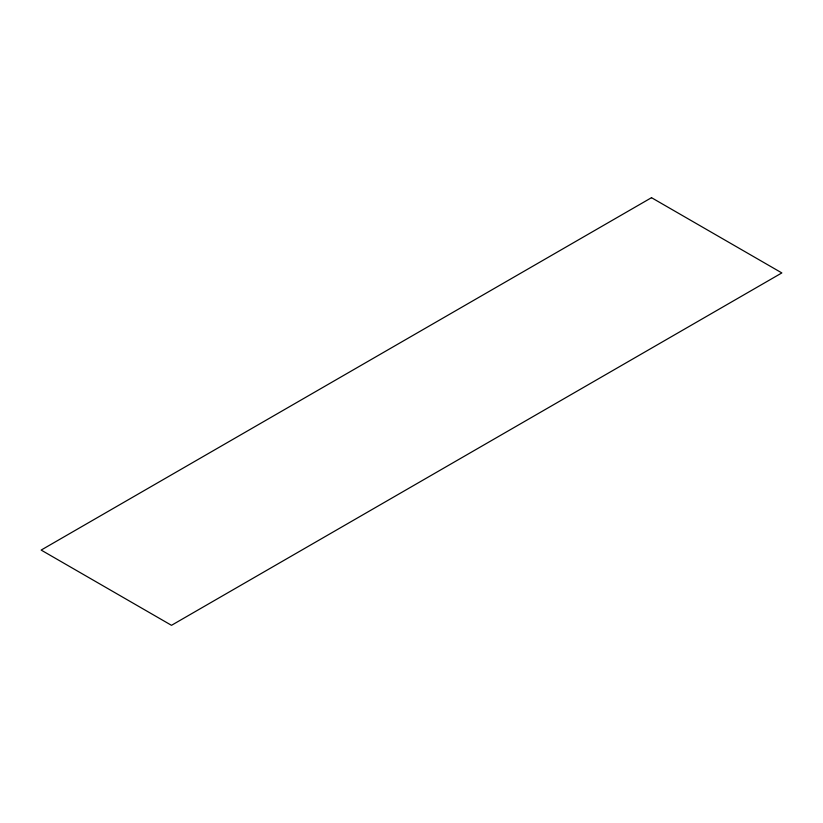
<?xml version="1.0" encoding="UTF-8"?>
<svg xmlns="http://www.w3.org/2000/svg" width="823" height="823" viewBox="0 0 823 823"><rect width="100%" height="100%" fill="white"/><g stroke="black" fill="none" stroke-linecap="round" stroke-linejoin="round"><path stroke-width="1.23" d="M651.507 197.685L41.15 550.073L171.493 625.315L781.85 272.927L651.507 197.685"/></g></svg>
